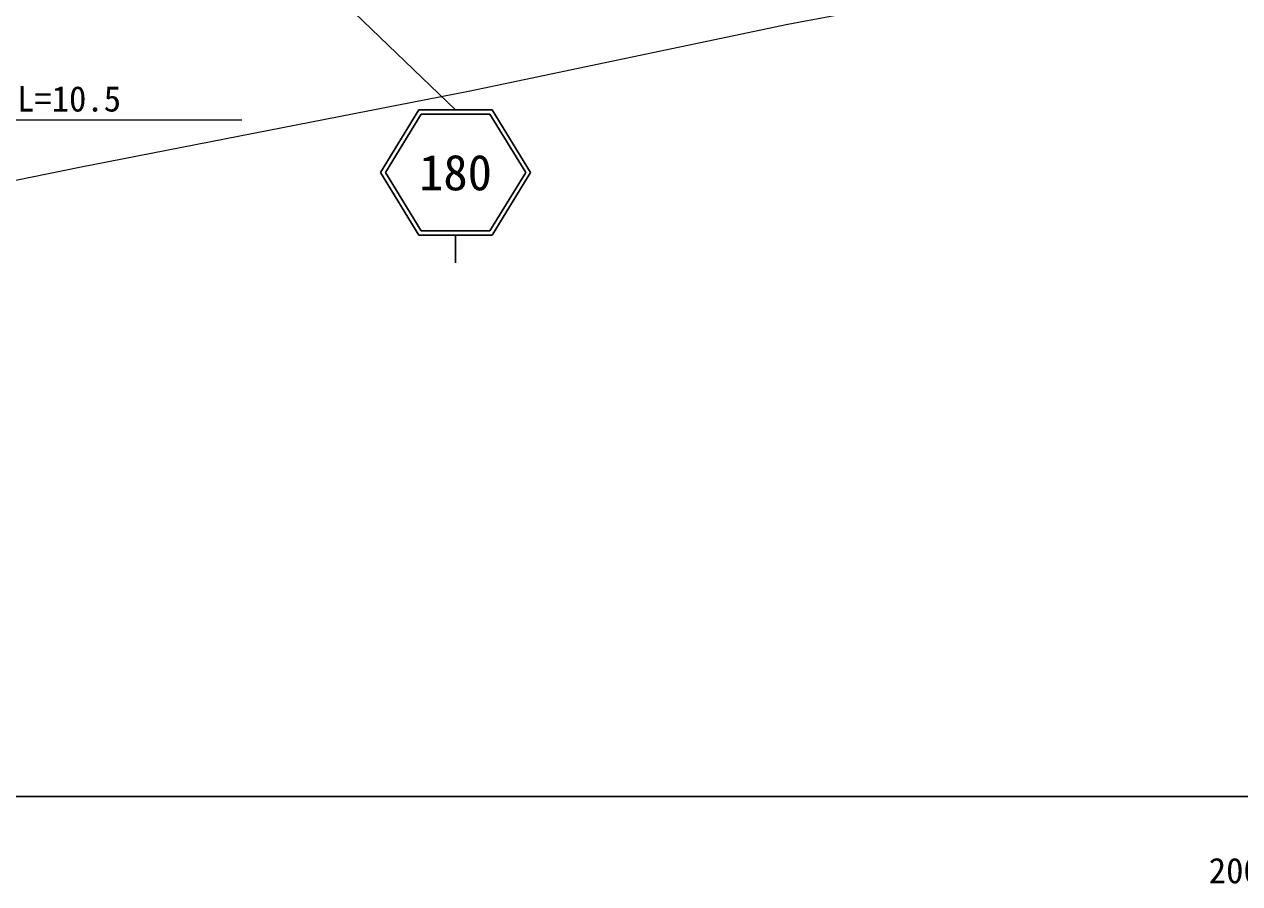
# Model space of a CAD drawing. Units: millimetres at full size, sheet at 1:1000; details may follow other scales. Extents: x 40000 to 680000, y 20000 to 380000.
# Drawn here: x 179503 to 266949, y 198715 to 260570 of the extents above; entities that cross this region are included whole.
import ezdxf
from ezdxf.enums import TextEntityAlignment as Align

# ---------------------------------------------------------------- set-up
doc = ezdxf.new("R2010")
doc.units = ezdxf.units.MM
doc.header["$LTSCALE"] = 1000
for name, color, linetype, lineweight in [('M-STR-HTXT', 7, 'Continuous', 13), ('M-STR-STRC', 7, 'Continuous', 25), ('M-TTL-BAND', 7, 'Continuous', 25)]:
    doc.layers.add(name, color=color, linetype=linetype, lineweight=lineweight)
doc.styles.add('ＭＳ ゴシック', font='')
doc.styles.get('ＭＳ ゴシック').set_extended_font_data('MS Gothic')

msp = doc.modelspace()

# ---------------------------------------------------------------- linework, layer by layer
at = {"layer": 'M-STR-HTXT'}
for points in [[(157440, 275567), (157233, 253690), (195156, 253690)], [(89175, 231441), (98284, 233243), (117367, 237051), (125811, 238729), (144238, 242435), (163135, 246147), (183484, 250285), (211589, 255785), (234435, 260575), (255469, 264545), (276907, 266749), (288562, 267640), (298052, 267958), (304078, 268280), (311148, 268408), (316370, 268535), (323058, 268535), (329618, 268344), (338535, 268344), (357834, 267167), (383389, 264660), (403427, 261641), (422157, 258018), (444411, 253187)]]:
    msp.add_lwpolyline(points, dxfattribs=at)
at = {"layer": 'M-STR-STRC'}
for p, q in [((180558, 283297), (210529, 254405)), ((207893, 254405), (205129, 249905)), ((208061, 254105), (205481, 249905)), ((207893, 254405), (213165, 254405)), ((208061, 254105), (212997, 254105)), ((215577, 249905), (212997, 254105)), ((215929, 249905), (213165, 254405)), ((205129, 249905), (207893, 245405)), ((205481, 249905), (208061, 245705)), ((212997, 245705), (215577, 249905)), ((213165, 245405), (215929, 249905)), ((207893, 245405), (213165, 245405)), ((208061, 245705), (212997, 245705)), ((210529, 245405), (210529, 243405))]:
    msp.add_line(p, q, dxfattribs=at)
at = {"layer": 'M-TTL-BAND'}
msp.add_line((40000, 205000), (579000, 205000), dxfattribs=at)

# ---------------------------------------------------------------- texts
at = {"layer": 'M-STR-HTXT', "style": 'ＭＳ ゴシック'}
msp.add_text('ヒューム管φ500 L=10.5', height=1833, dxfattribs=at).set_placement((159598, 253740), align=Align.BOTTOM_LEFT)
at = {"layer": 'M-STR-STRC', "style": 'ＭＳ ゴシック'}
msp.add_text('180', height=2566, dxfattribs=at).set_placement((210529, 249905), align=Align.MIDDLE_CENTER)
at = {"layer": 'M-TTL-BAND', "style": 'ＭＳ ゴシック'}
msp.add_text('200.0', height=1833, dxfattribs=at).set_placement((267844, 198195), align=Align.BOTTOM_CENTER)

doc.saveas('drawing.dxf')
